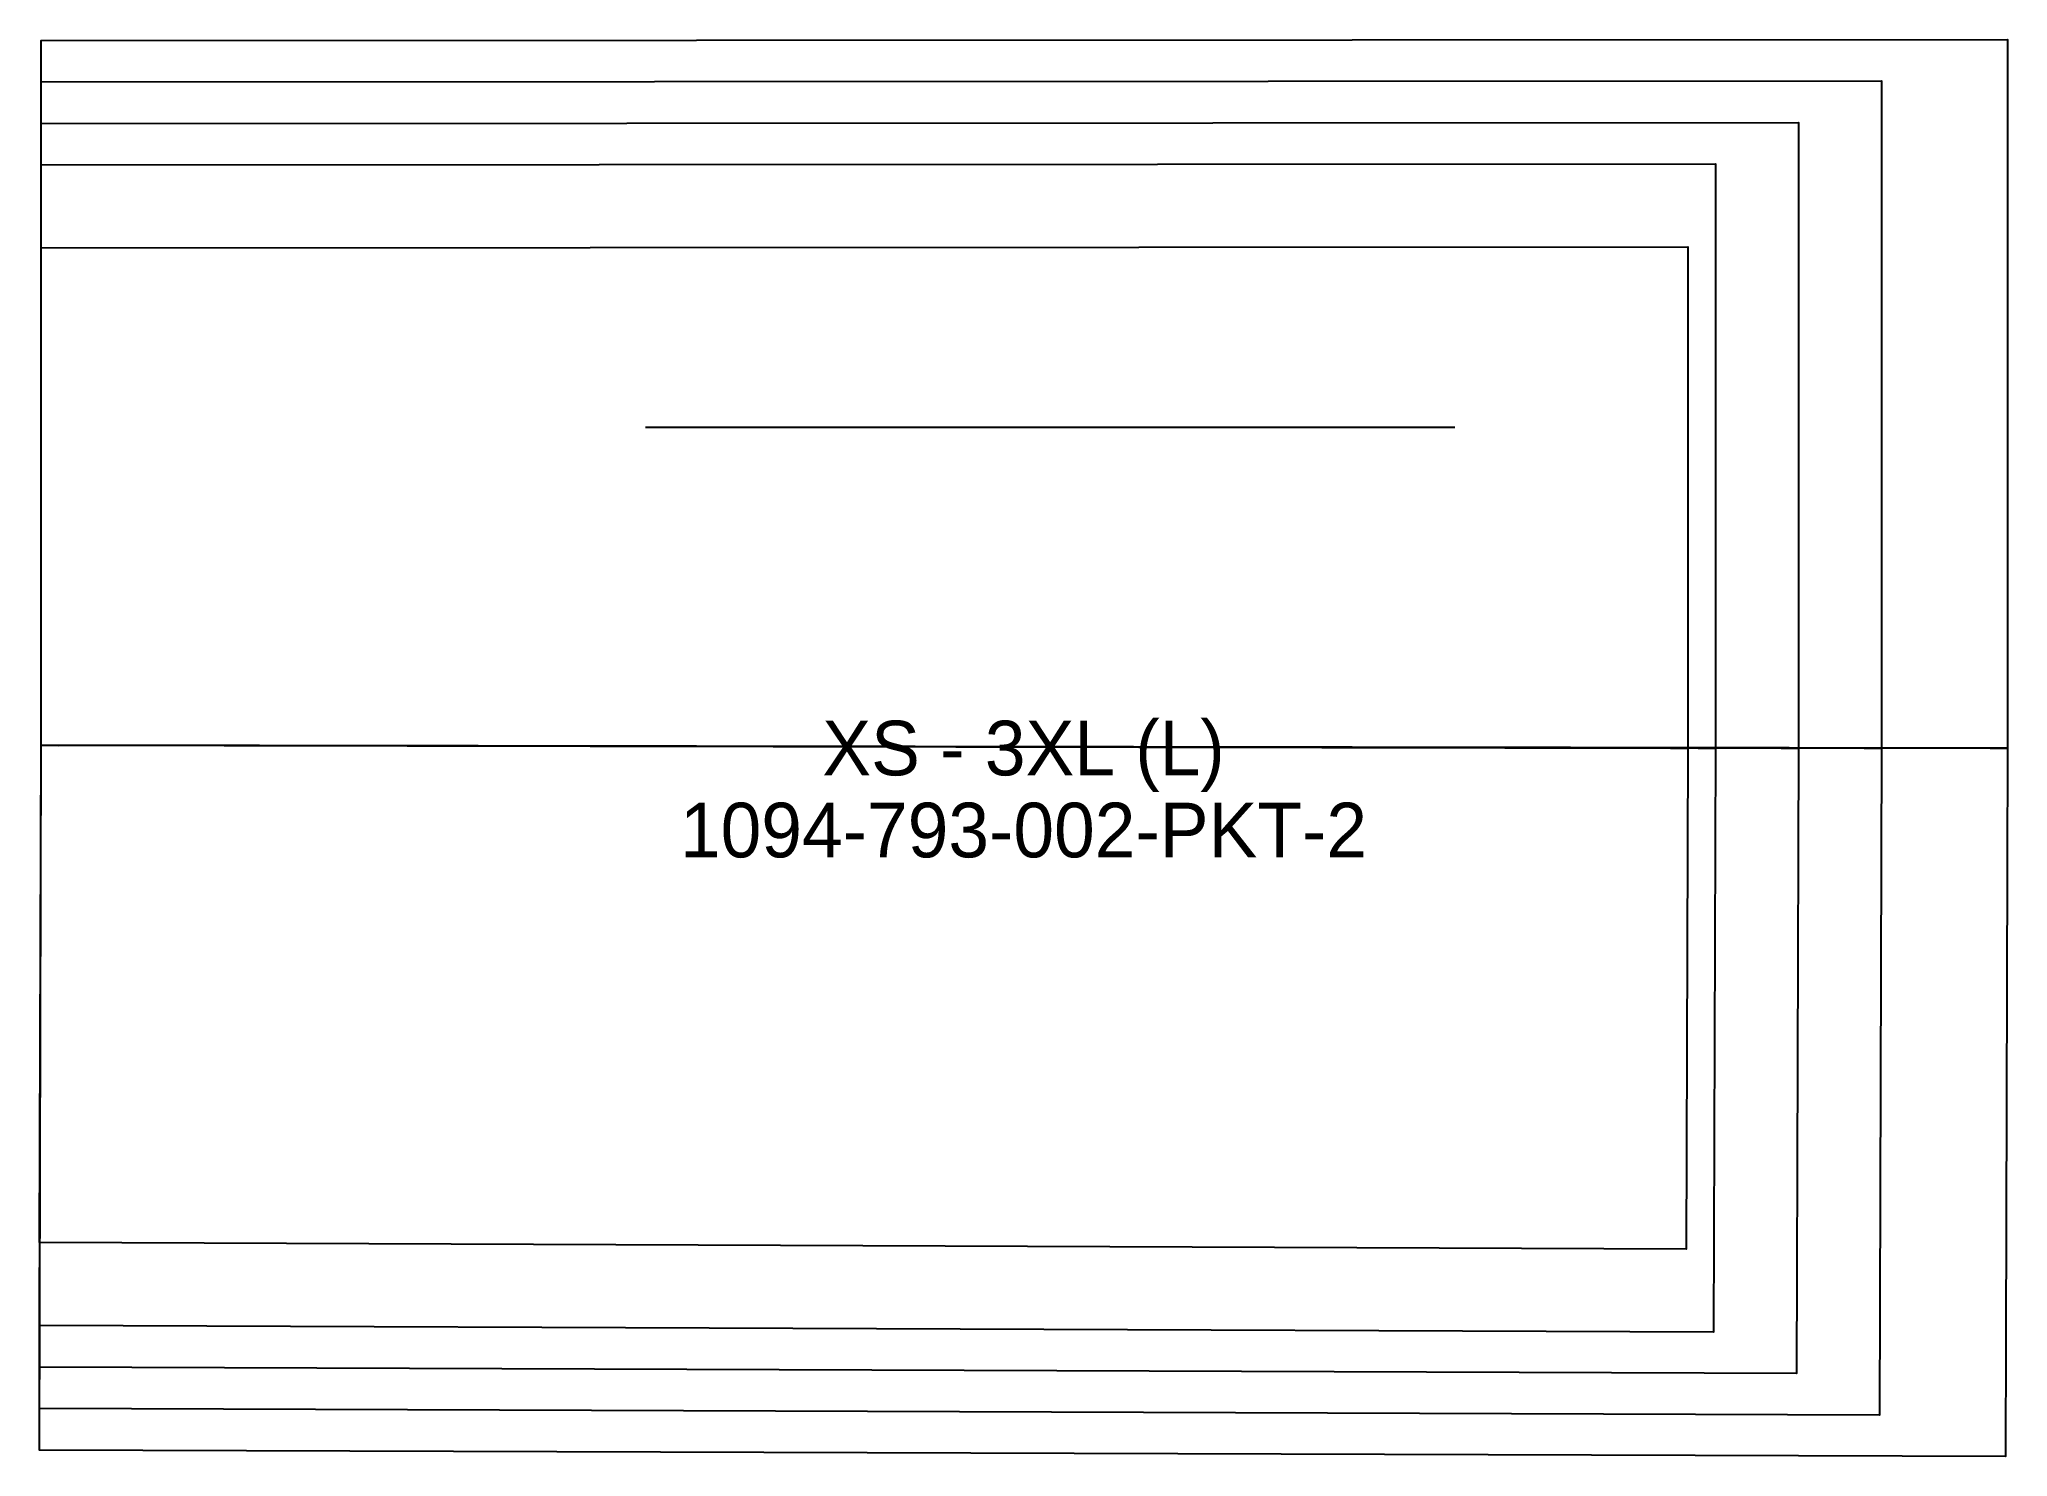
# Model space of a CAD drawing. Header units: inches. Extents: x 0 to 17.8, y 0 to 12.8.
import ezdxf
from ezdxf.enums import TextEntityAlignment as Align

# ---------------------------------------------------------------- set-up
doc = ezdxf.new("R2010")
doc.units = ezdxf.units.IN

msp = doc.modelspace()

# ---------------------------------------------------------------- linework, layer by layer
at = {"layer": 'T001L001'}
for points in [[(0.017, 6.428), (0.175, 6.427), (0.017, 6.428), (0.017, 12.797), (17.782, 12.807), (17.782, 6.403), (17.625, 6.403), (17.782, 6.403), (17.764, 0), (0, 0.059), (0.017, 6.428)], [(0.017, 6.428), (0.175, 6.427), (0.017, 6.428), (0.017, 12.797), (17.782, 12.807), (17.782, 6.403), (17.625, 6.403), (17.782, 6.403), (17.764, 0), (0, 0.059), (0.017, 6.428)], [(0.017, 6.428), (0.175, 6.427), (0.017, 6.428), (0.017, 12.797), (17.782, 12.807), (17.782, 6.403), (17.625, 6.403), (17.782, 6.403), (17.764, 0), (0, 0.059), (0.017, 6.428)], [(0.017, 6.428), (0.175, 6.427), (0.017, 6.428), (0.017, 12.797), (17.782, 12.807), (17.782, 6.403), (17.625, 6.403), (17.782, 6.403), (17.764, 0), (0, 0.059), (0.017, 6.428)], [(0.017, 6.428), (0.175, 6.427), (0.017, 6.428), (0.017, 12.422), (16.642, 12.432), (16.642, 6.403), (16.485, 6.403), (16.642, 6.403), (16.624, 0.375), (0, 0.434), (0.017, 6.428)], [(0.017, 6.428), (0.175, 6.427), (0.017, 6.428), (0.017, 12.422), (16.642, 12.432), (16.642, 6.403), (16.485, 6.403), (16.642, 6.403), (16.624, 0.375), (0, 0.434), (0.017, 6.428)], [(0.017, 6.428), (0.175, 6.427), (0.017, 6.428), (0.017, 12.047), (15.892, 12.057), (15.892, 6.403), (15.735, 6.403), (15.892, 6.403), (15.875, 0.75), (0, 0.809), (0.017, 6.428)], [(0.017, 6.428), (0.175, 6.427), (0.017, 6.428), (0.017, 12.047), (15.892, 12.057), (15.892, 6.403), (15.735, 6.403), (15.892, 6.403), (15.875, 0.75), (0, 0.809), (0.017, 6.428)], [(0.017, 6.428), (0.175, 6.427), (0.017, 6.428), (0.017, 12.047), (15.892, 12.057), (15.892, 6.403), (15.735, 6.403), (15.892, 6.403), (15.875, 0.75), (0, 0.809), (0.017, 6.428)], [(0.017, 6.428), (0.175, 6.427), (0.017, 6.428), (0.017, 11.672), (15.142, 11.682), (15.142, 6.403), (14.985, 6.403), (15.142, 6.403), (15.125, 1.125), (0, 1.184), (0.017, 6.428)], [(0.017, 6.428), (0.175, 6.427), (0.017, 6.428), (0.017, 11.672), (15.142, 11.682), (15.142, 6.403), (14.985, 6.403), (15.142, 6.403), (15.125, 1.125), (0, 1.184), (0.017, 6.428)], [(0.017, 6.428), (0.175, 6.427), (0.017, 6.428), (0.017, 11.672), (15.142, 11.682), (15.142, 6.403), (14.985, 6.403), (15.142, 6.403), (15.125, 1.125), (0, 1.184), (0.017, 6.428)], [(0.017, 6.428), (0.175, 6.427), (0.017, 6.428), (0.017, 10.922), (14.892, 10.932), (14.892, 6.403), (14.735, 6.403), (14.892, 6.403), (14.877, 1.875), (0.002, 1.934), (0.017, 6.428)], [(0.017, 6.428), (0.175, 6.427), (0.017, 6.428), (0.017, 10.922), (14.892, 10.932), (14.892, 6.403), (14.735, 6.403), (14.892, 6.403), (14.877, 1.875), (0.002, 1.934), (0.017, 6.428)], [(0.017, 6.428), (0.175, 6.427), (0.017, 6.428), (0.017, 10.922), (14.892, 10.932), (14.892, 6.403), (14.735, 6.403), (14.892, 6.403), (14.877, 1.875), (0.002, 1.934), (0.017, 6.428)], [(5.477, 9.303), (12.789, 9.303)], [(17.782, 6.403), (0.017, 6.428)], [(0.017, 6.428), (14.892, 6.403)], [(0.017, 6.428), (14.892, 6.403)], [(0.017, 6.428), (14.892, 6.403)], [(0.017, 6.428), (15.142, 6.403)], [(0.017, 6.428), (15.142, 6.403)], [(0.017, 6.428), (15.142, 6.403)], [(0.017, 6.428), (15.892, 6.403)], [(0.017, 6.428), (15.892, 6.403)], [(0.017, 6.428), (15.892, 6.403)], [(0.017, 6.428), (16.642, 6.403)], [(0.017, 6.428), (16.642, 6.403)], [(0.017, 6.428), (17.782, 6.403)], [(0.017, 6.428), (17.782, 6.403)], [(17.782, 6.403), (0.017, 6.428)]]:
    msp.add_lwpolyline(points, dxfattribs=at)

# ---------------------------------------------------------------- texts
at = {"layer": 'ABC'}
for s, p in [('XS - 3XL (L)', (8.891, 6.403)), ('1094-793-002-PKT-2', (8.891, 5.662))]:
    msp.add_text(s, height=0.49409, dxfattribs=at).set_placement(p, align=Align.MIDDLE_CENTER)

doc.saveas('drawing.dxf')
